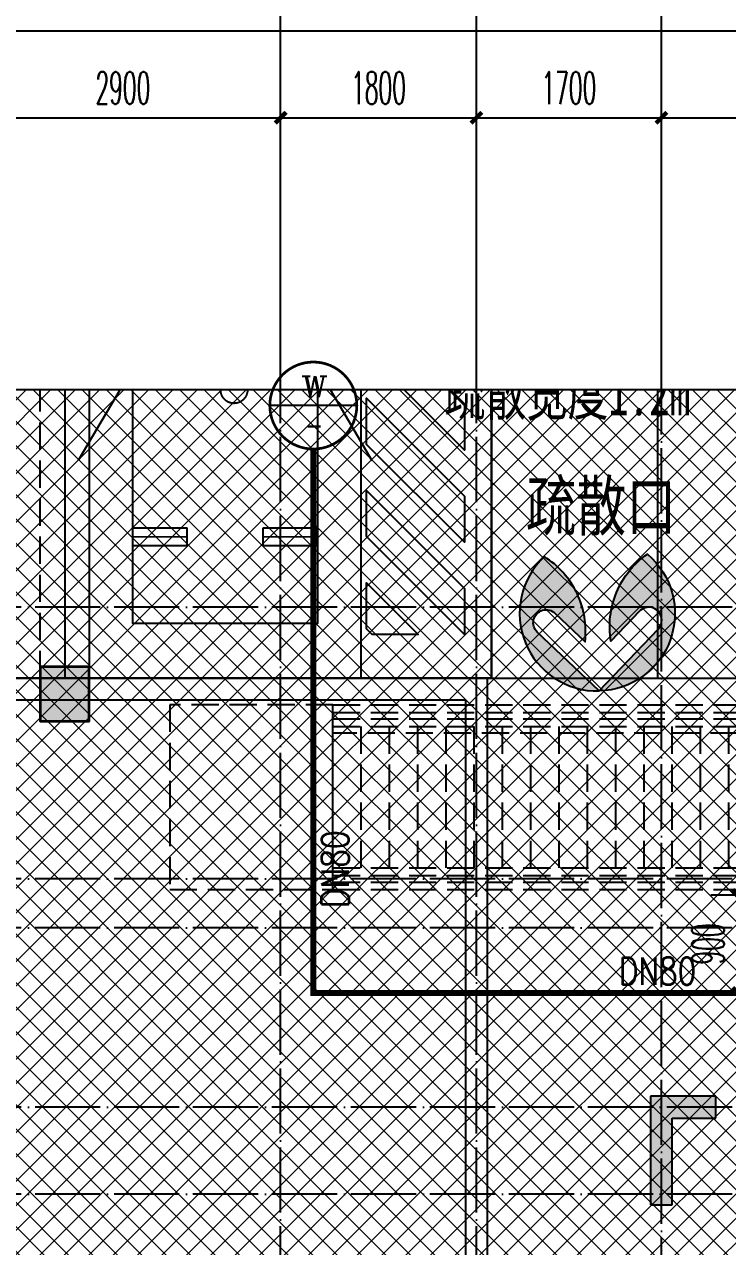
# Model space of a CAD drawing. Extents: x 27938 to 1507990, y 110129 to 923079.
# Drawn here: x 654051 to 660515, y 611550 to 622791 of the extents above; entities that cross this region are included whole.
import ezdxf
from ezdxf.enums import TextEntityAlignment as Align
from ezdxf.xclip import XClip

# ---------------------------------------------------------------- set-up
doc = ezdxf.new("R2010")
doc.units = 0
doc.header["$LTSCALE"] = 1000
doc.header["$MEASUREMENT"] = 0
doc.header["$XCLIPFRAME"] = 0
for name, pattern in [('#P_--_20B1_001_t3$0$DASH', [0.35, 0.25, -0.1]), ('DASH', [0.35, 0.25, -0.1]), ('DOTE', [2.4200000000000004, 2, -0.2, 0.02, -0.2])]:
    doc.linetypes.add(name, pattern=pattern)
for name, color, linetype in [('0-R疏散口', 20, 'Continuous'), ('AXIS', 3, 'Continuous'), ('COLUMN', 9, 'Continuous'), ('DIM_压力废', 3, 'Continuous'), ('DIM_雨水', 4, 'Continuous'), ('DOTE', 1, 'Continuous'), ('HS-A-停车位（标准）', 9, 'Continuous'), ('HS-A-停车场-无障碍', 85, 'Continuous'), ('HS-A-墙-砖', 2, 'Continuous'), ('PIPE-压力废', 31, 'YF'), ('PUB_HATCH', 8, 'Continuous'), ('STAIR', 2, 'Continuous'), ('TEXT_压力废', 7, 'Continuous'), ('人防单元', 7, 'Continuous'), ('疏散口', 20, 'Continuous')]:
    doc.layers.add(name, color=color, linetype=linetype)
doc.layers.add('填充', color=251, linetype='Continuous', lineweight=5)
doc.layers.add('砼柱', color=2, linetype='Continuous', lineweight=35)
doc.styles.add('-宋体', font='', dxfattribs={"width": 0.8})
doc.styles.add('_TCH_DIM_T3', font='SIMPLEX.shx', dxfattribs={"width": 0.4941176470588236, "bigfont": 'GBCBIG.shx'})
doc.styles.add('_TWT_CIRCLE', font='COMPLEX', dxfattribs={"width": 1.1, "height": 3.5, "bigfont": 'HZTXT'})
doc.styles.add('_TWT_PIPEDN', font='SIMPLEX', dxfattribs={"width": 0.8, "height": 3.5, "bigfont": 'HZTXT'})
doc.styles.add('HS_黑', font='simhei.ttf', dxfattribs={"width": 0.7})
doc.styles.get("Standard").update_dxf_attribs({"font": 'gbenor.shx', "bigfont": 'gbcbig.shx'})
doc.styles.get('-宋体').set_extended_font_data('SimSun')
doc.linetypes.add('YF', pattern='A,3,-0.2,["YF",Standard,S=0.25,R=0,X=-0.1,Y=-0.115],-0.35', length=3.55)
doc.dimstyles.new('_TCH_ARCH&&100', dxfattribs={"dimtxt": 297.5, "dimasz": 100, "dimexe": 250, "dimexo": 300, "dimgap": 126.25, "dimtad": 1, "dimdec": 0, "dimzin": 0, "dimdsep": 46, "dimtxsty": '_TCH_DIM_T3', "dimblk": 'ARCHTICK', "dimcen": 0.09, "dimclrt": 4, "dimazin": 2, "dimtfac": 1, "dimtdec": 0, "dimtix": 1, "dimtmove": 2, "dimatfit": 3, "dimfxl": 100, "dimtolj": 1, "dimtzin": 0, "dimarcsym": 0})
doc.dimstyles.new('_TWT_ARCH&&100', dxfattribs={"dimtxt": 297.5, "dimasz": 100, "dimexe": 250, "dimexo": 300, "dimgap": 126.25, "dimtad": 1, "dimdec": 0, "dimzin": 0, "dimdsep": 46, "dimtxsty": '_TCH_DIM_T3', "dimblk": 'ARCHTICK', "dimcen": 0.09, "dimclrt": 7, "dimazin": 2, "dimtfac": 1, "dimtdec": 0, "dimtix": 1, "dimtmove": 2, "dimatfit": 3, "dimfxl": 1, "dimtolj": 1, "dimtzin": 0, "dimarcsym": 0})

# ---------------------------------------------------------------- blocks, each defined once
blk = doc.blocks.new('A$C25A378E3')
at = {"layer": 'HS-A-停车位（标准）', "linetype": 'DASH'}
for p, q in [((299.9288666398497, 4280.200665866025), (299.9276344913524, 4120.200664976728)), ((299.9288666398497, 4280.200665866025), (799.9285807174165, 4280.00894703425)), ((799.9285807174165, 4280.00894703425), (799.9273485837039, 4120.008946264163)), ((1699.929113851395, 4280.193678615266), (1699.927881702897, 4120.19367778569)), ((1699.929113851395, 4280.193678615266), (2199.928827928961, 4280.001959843212)), ((2199.928827928961, 4280.001959843212), (2199.927595795365, 4120.001958953799)), ((299.9282505712472, 4200.200665451237), (799.9279646449722, 4200.00894667895)), ((1699.928497782676, 4200.193678200361), (2199.928211856517, 4200.001959428308)), ((299.9276344913524, 4120.200664976728), (799.9273485837039, 4120.008946264163)), ((1699.927881702897, 4120.19367778569), (2199.927595795365, 4120.001958953799)), ((300.0205537431175, 1700.046125917463), (-199.9740653929766, 2550.049336581258)), ((2200.020893819514, 1700.035927985562), (2700.026429273654, 2550.032717227354))]:
    blk.add_line(p, q, dxfattribs=at)
for points in [[(1.164153218269348e-10, 5499.999999999884), (2499.999999842257, 5499.971898506512), (2499.938176556607, -0.02810114610474557), (-0.06182328553404659, 3.472669050097466e-07)], [(299.9943796824664, 4999.996627852321), (2199.994379562442, 4999.975270717288), (2199.938176575466, -0.02472896687686443), (299.9381766954903, -0.003371831844560802)]]:
    blk.add_lwpolyline(points, close=True, dxfattribs=at)
blk = doc.blocks.new('无障碍车位')
at = {"layer": 'HS-A-停车场-无障碍'}
for p, q in [((-1999.966370833223, 3549.95805993129), (-2499.949424952152, 2699.948046519305)), ((-299.9660310738254, 3549.994108829531), (200.0510692202952, 2700.004122582497)), ((-1999.966370833223, 2549.953937348793), (-2499.949424952152, 1699.943923936924)), ((-299.9660310738254, 2549.989986246917), (200.0510692202952, 1699.999999999884)), ((-1999.921941989567, 1079.803519832552), (-1499.922230551136, 1080.002041477826)), ((-1999.918532912969, 919.8035190157825), (-1999.921941989567, 1079.803519832552)), ((-1499.918821489671, 920.0020406610565), (-1499.922230551136, 1080.002041477826)), ((-799.9216950030532, 1079.82955514791), (-299.9219835650874, 1080.028076793067)), ((-799.9182859263383, 919.8295543311397), (-799.9216950030532, 1079.82955514791)), ((-299.9185745030409, 920.0280759762973), (-299.9219835650874, 1080.028076793067)), ((-1999.920237447601, 999.8035194261465), (-1499.920526024303, 1000.002041067695)), ((-1999.918532912969, 919.8035190157825), (-1499.918821489671, 920.0020406610565)), ((-799.9199904612033, 999.8295547415037), (-299.920279037673, 1000.028076382936)), ((-799.9182859263383, 919.8295543311397), (-299.9185745030409, 920.0280759762973))]:
    blk.add_line(p, q, dxfattribs=at)
for points in [[(1300.000000000582, -299.9998376182048), (1300.000000000582, 5200.000162381679), (-2399.999999939115, 5199.993991851457), (-2399.999999938766, -300.0060081484262)], [(-299.999999939464, 5199.993991850992), (-299.9999999396969, 199.9939918509917), (-1999.99999993958, 199.9939918511081), (-1999.999999939697, 5199.993991850992)], [(100.0000000608852, 5199.999999999069), (1300.000000000233, 5200.000162381679), (1300.000000000349, -299.9998376180883), (100.0000000607688, -300.0000000008149)]]:
    blk.add_lwpolyline(points, close=True, dxfattribs=at)
for points in [[(150.0000000002328, 4394.112549694837), (150.0000000002328, 4799.999999999534), (168.3766184075503, 4799.999999999534), (1050.000000000233, 3918.376618406968), (1050.000000000233, 3494.112549694953), (150.0000000002328, 4394.112549694837)], [(592.640687119565, 4799.999999999534), (1016.90475583158, 4799.999999999418), (1050.000000000466, 4766.904755830765), (1050.000000000233, 4342.640687118634), (592.640687119565, 4799.999999999534)], [(150.0000000001164, 3545.584412270924), (150.0000000002328, 3969.848480983172), (1050.000000000233, 3069.848480982939), (1050.000000000233, 2645.584412271157), (150.0000000001164, 3545.584412270924)], [(150.0000000004657, 2697.05627484736), (150.0000000003492, 3121.320343559142), (1050.000000000466, 2221.320343559142), (1050.000000000233, 1797.056274847244), (150.0000000004657, 2697.05627484736)], [(150.0000000001164, 1848.528137423331), (150.0000000002328, 2272.792206135578), (1050.000000000233, 1372.792206135346), (1050.000000000233, 948.5281374235637), (150.0000000001164, 1848.528137423331)], [(150.0000000004657, 999.9999999997672), (150.0000000002328, 1424.264068711549), (1050.000000000466, 524.2640687114326), (1050.000000000233, 99.99999999965075), (150.0000000004657, 999.9999999997672)], [(150.0000000003492, 151.4718625757378), (150.0000000002328, 575.7359312875196), (625.7359312883345, 99.99999999953434), (201.4718625766691, 99.99999999953434), (150.0000000003492, 151.4718625757378)]]:
    blk.add_lwpolyline(points, dxfattribs=at)
for points in [[(-1645.914368988131, 3073.279146465939, 0.3176989922475349), (-1551.65021979122, 3006.659832141828), (-1207.498265077826, 3006.659832141828), (-1190.383440391626, 2876.659832141595), (-1412.411826837342, 2876.659832141828, 0.9999999999999999), (-1412.411826837226, 2746.659832141944), (-1173.268615705194, 2746.659832141828), (-1154.208266746136, 2601.882108147489, 0.9999999999999997), (-896.4326027601492, 2635.818917904515), (-959.0851750035072, 3111.712451194646, 0.3763733494003915), (-1058.229661162943, 3198.659832141828), (-1524.821601287345, 3198.659832141828), (-1657.687476292718, 3573.861488626804, 1), (-1804.739548971644, 3521.787618779112), (-1645.91436890047, 3073.27914621844)], [(-874.3033266931307, 2774.182281254092, 1.763575196078509), (-1516.949411830516, 3238.659832141944), (-1416.467538945493, 3238.659832141828, -1.66239982742272), (-888.017833360238, 2878.354301649495), (-874.3033266961575, 2774.182281252695)]]:
    blk.add_lwpolyline(points, format="xyb", dxfattribs=at)
blk.add_circle((-1067.861835873104, 2349.211395052844), 123, dxfattribs=at)
blk = doc.blocks.new('A$C1DD019F9')
at = {"layer": '疏散口'}
h = blk.add_hatch(color=256, dxfattribs=at)
edge = h.paths.add_edge_path()
edge.add_line((1657.837590239942, 3315.723901660649), (367.3306208625436, 2025.216944172512))
edge.add_arc((562.7390984487897, 1829.808464785995), 276.3493204781321, 134.999999736071, 315.0000450135555)
edge.add_line((758.1477304548025, 1634.400139819365), (1381.488251060247, 2257.740654682275))
edge.add_arc((-487.2515846193137, 1989.868379143272), 1887.841129295078, -24.12321173134552, 8.157426411511608, ccw=False)
edge.add_arc((-487.2518275084583, 1989.868449001487), 1887.841379523462, 303.5961554791981, 335.8767893464231, ccw=False)
edge.add_arc((1657.83757689014, 1657.627985069564), 1658.095916591085, 89.99999953869542, 228.4172749558772, ccw=False)
h = blk.add_hatch(color=256, dxfattribs=at)
edge = h.paths.add_edge_path()
edge.add_line((1657.837590239942, 3315.723901660649), (2948.344559617341, 2025.216944172512))
edge.add_arc((2752.936082031095, 1829.808464785995), 276.3493204781321, -135.00004501355562, 45.000000263928996, ccw=False)
edge.add_line((2557.527450025082, 1634.400139819365), (1934.186929419636, 2257.740654682275))
edge.add_arc((3802.926765099197, 1989.868379143272), 1887.841129295078, 171.8425735884883, 204.1232117313454)
edge.add_arc((3802.927007988342, 1989.868449001489), 1887.841379523464, 204.123210653577, 236.403844520802)
edge.add_arc((1657.837603589745, 1657.627985069564), 1658.095916591085, 311.5827250441228, 450.0000004613047)
for points in [[(1657.837590239942, 3315.723901660649), (367.3306208625437, 2025.216944172512, 1.000000395120669), (758.1477304548025, 1634.400139819365), (1381.488251060247, 2257.740654682275, -0.1417897514410627), (1235.721885070204, 1218.307265423704, -0.141789732410033), (557.3581269979476, 417.3751685111782, -0.6899650482418342), (1657.837590239942, 3315.723901660649)], [(1657.837590239942, 3315.723901660649), (2948.344559617341, 2025.216944172512, -1.000000395120669), (2557.527450025082, 1634.400139819365), (1934.186929419636, 2257.740654682275, 0.1417897514410627), (2079.953295409679, 1218.307265423704, 0.141789732410033), (2758.317053481937, 417.3751685111782, 0.6899650482418342), (1657.837590239942, 3315.723901660649)]]:
    blk.add_lwpolyline(points, format="xyb", close=True, dxfattribs=at)
blk = doc.blocks.new('GFDGFSDFGD')
at = {"layer": 'PUB_HATCH'}
blk.add_hatch(color=256, dxfattribs=at).paths.add_polyline_path([(454316.5399672466, 374823.7249912273), (453716.6245581808, 374823.7248459149), (453716.6251283307, 373823.7238780342), (453916.6243098213, 373823.7245942427), (453916.6242569962, 374623.7242368265), (454316.5398989788, 374623.7240320508)])
at = {"layer": 'COLUMN', "color": 6}
for p, q in [((454316.5399672466, 374823.7249912273), (453716.6245581808, 374823.7248459149)), ((453716.6245581808, 374823.7248459149), (453716.6251283307, 373823.7238780342)), ((454316.5398989788, 374623.7240320508), (454316.5399672466, 374823.7249912273)), ((453916.6243098213, 373823.7245942427), (453916.6242569962, 374623.7242368265)), ((453916.6242569962, 374623.7242368265), (454316.5398989788, 374623.7240320508)), ((453716.6251283307, 373823.7238780342), (453916.6243098213, 373823.7245942427))]:
    blk.add_line(p, q, dxfattribs=at)
blk = doc.blocks.new('DFBFBFBGF')
at = {"layer": 'STAIR', "color": 246, "linetype": '#P_--_20B1_001_t3$0$DASH'}
for p, q in [((293136.325158803, 754230.1456084143), (287316.5787030022, 754230.1456084143)), ((293136.3251588031, 754160.1456084616), (287316.5787030022, 754160.1456084708)), ((293136.3251588018, 754030.1456084143), (293136.325158803, 754230.1456084143)), ((293136.3251588029, 754100.1456084616), (287316.5787030022, 754100.1456084704)), ((293136.3251588018, 754030.1456084143), (287316.5787030022, 754030.1456084145)), ((293136.325158803, 754030.1456084299), (288716.325158803, 754030.1456084299)), ((288716.325158803, 752730.1456084299), (288716.325158803, 754030.1456084299)), ((288976.325158803, 752730.1456084299), (288976.325158803, 754030.1456084299)), ((289236.325158803, 752730.1456084299), (289236.325158803, 754030.1456084299)), ((289496.325158803, 752730.1456084299), (289496.325158803, 754030.1456084299)), ((289756.325158803, 752730.1456084299), (289756.325158803, 754030.1456084299)), ((290016.325158803, 752730.1456084299), (290016.325158803, 754030.1456084299)), ((290276.325158803, 752730.1456084299), (290276.325158803, 754030.1456084299)), ((290536.325158803, 752730.1456084299), (290536.325158803, 754030.1456084299)), ((290796.325158803, 752730.1456084299), (290796.325158803, 754030.1456084299)), ((291056.325158803, 752730.1456084299), (291056.325158803, 754030.1456084299)), ((291316.325158803, 752730.1456084299), (291316.325158803, 754030.1456084299)), ((291576.325158803, 752730.1456084299), (291576.325158803, 754030.1456084299)), ((291836.325158803, 752730.1456084299), (291836.325158803, 754030.1456084299)), ((292096.325158803, 752730.1456084299), (292096.325158803, 754030.1456084299)), ((292356.325158803, 752730.1456084299), (292356.325158803, 754030.1456084299)), ((292616.325158803, 752730.1456084299), (292616.325158803, 754030.1456084299)), ((292876.325158803, 752730.1456084299), (292876.325158803, 754030.1456084299)), ((293136.325158803, 752730.1456084299), (293136.325158803, 754030.1456084299)), ((288716.325158803, 753970.1456084145), (293136.3251588018, 753970.1456083918)), ((293136.325158803, 752730.1456083826), (287316.5787030022, 752730.1456085002)), ((293136.325158803, 752730.1456084299), (288716.325158803, 752730.1456084299)), ((293136.3251588018, 752530.1456083826), (293136.325158803, 752730.1456083826)), ((293136.3251588031, 752660.1456084299), (287316.5787030022, 752660.1456085349)), ((293136.3251588029, 752600.1456084299), (287316.5787030022, 752600.1456085352)), ((293136.3251588018, 752530.1456083826), (287316.5787030022, 752530.1456085071))]:
    blk.add_line(p, q, dxfattribs=at)
blk.add_lwpolyline([(293136.325158803, 754230.1456084143), (294636.325158803, 754230.1456084143), (294636.325158803, 752530.1456083859), (293136.325158803, 752530.1456083859)], close=True, dxfattribs=at)
blk = doc.blocks.new('A$C74D73064')
at = {"layer": 'PUB_HATCH'}
blk.add_hatch(color=256, dxfattribs=at).paths.add_polyline_path([(93255.03510113398, 67722.25222038873), (92805.03510113398, 67722.25222038873), (92805.03510113398, 67222.25222038873), (93255.03510113398, 67222.25222038873)])
at = {"layer": '填充'}
h = blk.add_hatch(dxfattribs=at)
h.set_pattern_fill('ANSI37', color=196, scale=100, style=0)
h.set_pattern_definition([(45, (-58932.59737397294, 57522.26104246161), (-112.2532015133644, 112.2532015133644), []), (135, (-58932.59737397294, 57522.26104246161), (-112.2532015133644, -112.2532015133644), [])])
h.paths.add_polyline_path([(80665.17657511955, 65672.48837301414), (80665.16932242422, 67372.48837294616), (76315.42368363193, 67372.47708903544), (76315.44392695435, 65922.31491917116), (73815.27983643705, 65922.28001850366), (73815.70312912099, 63022.07399201696), (71715.62008735508, 63022.08716759388), (71715.62008629018, 58172.52289359935), (76465.42623533832, 58172.52289476292), (76465.42663210043, 57472.26040527446), (81365.36264781794, 57472.33170770865), (81365.36493707402, 59522.34522828285), (81765.3190175374, 59522.16067231307), (81765.3167283663, 61372.41094861017), (79315.43034706055, 61372.50304306741), (79315.43729322893, 65672.48837303871)], flags=16)
h.paths.add_polyline_path([(104365.4086881626, 66522.63366111729), (104365.4076288358, 67421.37207475211), (100065.881475899, 67423.14449472248), (100065.8795978961, 65672.65199905203), (101315.6179143765, 65672.65199907881), (101315.4711288555, 61472.51502871164), (96715.47766501829, 61472.51356931019), (96715.47981255525, 58172.52251458913), (101465.4718973952, 58172.52251474874), (101465.4718925493, 57472.25621834851), (104165.4718936068, 57472.25621835887), (104165.4718936031, 59522.25982905645), (107365.4438624625, 59522.24441909161), (107365.4570225276, 63822.26013017795), (106865.5058597741, 63822.24568696052), (106865.4991138614, 66522.58811312297)], flags=16)
h.paths.add_polyline_path([(63315.42633097706, 70272.25290802703), (117315.4131985184, 70272.25290802703), (117315.4131985184, 50772.25290920387), (63315.42633097706, 50772.25290920387)])
at = {"color": 3}
blk.add_lwpolyline([(63315.42633097706, 70272.25290802703), (117315.4131985184, 70272.25290802703), (117315.4131985184, 50772.25290920387), (63315.42633097706, 50772.25290920387)], close=True, dxfattribs=at)
at = {"layer": 'DOTE', "color": 5}
for p, q in [((93030.0351011306, 128076.6066358479), (93030.0351011306, 67619.2564616513)), ((98480.0351011306, 128076.6066358479), (98480.0351011306, 67619.2564616513)), ((-13744.9648988698, 67619.2564616513), (186069.1586907377, 67619.2564616513))]:
    blk.add_line(p, q, dxfattribs=at)
at = {"layer": 'HS-A-墙-砖'}
for p, q in [((90315.292454267, 67619.34662689653), (96915.3305420814, 67619.57783082928)), ((96915.3305420814, 67619.57783082928), (96915.34438364404, 61472.47608525565)), ((90415.2994603449, 67419.35013008892), (96715.33099244107, 67419.57082458296)), ((96715.33099244107, 67419.57082458296), (96715.34438364454, 61472.4756349113))]:
    blk.add_line(p, q, dxfattribs=at)
at = {"layer": 'PUB_HATCH'}
blk.add_lwpolyline([(93255.03510113398, 67722.25222038873), (92805.03510113398, 67722.25222038873), (92805.03510113398, 67222.25222038873), (93255.03510113398, 67222.25222038873)], close=True, dxfattribs=at)
at = {"layer": '砼柱', "lineweight": 35}
blk.add_lwpolyline([(93255.03510113398, 67722.25222038873), (92805.03510113398, 67722.25222038873), (92805.03510113398, 67222.25222038873), (93255.03510113398, 67222.25222038873)], close=True, dxfattribs=at)
at = {"xscale": -1}
blk.add_blockref('DFBFBFBGF', (388632.1966173787, -686857.4936094283), dxfattribs=at)
blk.add_blockref('GFDGFSDFGD', (-355301.152368289, -311051.4719234842))
at = {"layer": '0-R疏散口', "xscale": -0.4305656706515025, "yscale": 0.4305656706515025, "zscale": 0.4305656706515025, "rotation": 181.4259203059818}
blk.add_blockref('A$C1DD019F9', (97194.92902183637, 68909.31839350972), dxfattribs=at)
at = {"layer": 'HS-A-停车位（标准）', "linetype": 'DASH', "xscale": -0.9999999999999996, "rotation": 179.9993559612105}
blk.add_blockref('A$C25A378E3', (90305.03510108893, 73119.25646095606), dxfattribs=at)
at = {"layer": 'HS-A-停车场-无障碍'}
blk.add_blockref('无障碍车位', (95655.03510102816, 67919.26328795124), dxfattribs=at)
at = {"layer": '0-R疏散口', "style": '-宋体', "width": 0.75}
blk.add_text('疏散口', height=450, dxfattribs=at).set_placement((97271.0113436752, 68978.18836831336))
at = {"layer": '人防单元', "color": 2, "style": 'HS_黑', "width": 0.7}
blk.add_text('疏散宽度1.2m', height=394.3037974683544, dxfattribs=at).set_placement((96521.99327897548, 70036.47772105725))
blk = doc.blocks.new('HFHFTHFD')
at = {"layer": 'DOTE', "color": 0, "linetype": 'DOTE', "ltscale": 0.3}
for p, q in [((450316.5787016969, 601748.8100473222), (450316.5787016969, 612948.8100463543)), ((452116.5787017875, 601748.8100473222), (452116.578702373, 612948.8100463543)), ((453816.5787012345, 604548.8100388076), (453816.5787012078, 612948.8100463543)), ((472616.5787020951, 610948.8100463543), (418616.5787028495, 610948.8100463543)), ((472616.5787020951, 608448.8100463543), (418616.5787028495, 608448.8100463543)), ((472616.5787020951, 607998.8100463543), (418616.5787028495, 607998.8100463543)), ((472616.5787020951, 606348.8100465569), (418616.5787028495, 606348.8100465569)), ((472616.5787020951, 605548.8100406288), (418616.5787028495, 605548.8100406289))]:
    blk.add_line(p, q, dxfattribs=at)
blk = doc.blocks.new('_ArchTick')
at = {"color": 0, "linetype": 'ByBlock', "const_width": 0.4}
blk.add_lwpolyline([(-0.5, -0.5), (0.5, 0.5)], dxfattribs=at)
blk = doc.blocks.new('*D1543')
at = {"layer": 'Defpoints', "color": 0}
for p in [(660611.1759624018, 614782.8016743625), (662292.0948580852, 614782.7996630182), (662292.0937808857, 613882.5634485679)]:
    blk.add_point(p, dxfattribs=at)
at = {"layer": 'DIM_压力废', "color": 0, "lineweight": -2}
for p, q in [((661992.0948580854, 614782.8000219906), (660361.175962402, 614782.801973506)), ((660611.1748852023, 613882.5654599122), (660611.1759624018, 614782.8016743625)), ((661992.0937808859, 613882.5638075402), (660361.1748852025, 613882.5657590557))]:
    blk.add_line(p, q, dxfattribs=at)
at = {"layer": 'DIM_压力废', "color": 0, "lineweight": -2, "xscale": 100, "yscale": 100, "zscale": 100}
for p, rotation in [((660611.1759624018, 614782.8016743625), 89.99993144134572), ((660611.1748852023, 613882.5654599122), 269.9999314413457)]:
    blk.add_blockref('_ArchTick', p, dxfattribs=dict(at, rotation=rotation))
at = {"layer": 'DIM_压力废', "color": 7, "insert": (660336.1754238022, 614332.683896195), "char_height": 297.5, "attachment_point": 5, "rotation": 89.99993144134574, "style": '_TCH_DIM_T3'}
blk.add_mtext('\\A1;900', dxfattribs=at)
blk = doc.blocks.new('*D1590')
at = {"layer": 'AXIS', "color": 0, "lineweight": -2}
for p, q in [((659906.3308895422, 619732.5644880494), (659906.3308895422, 622182.5644879768)), ((662806.3308901481, 619732.5644879043), (662806.3308901481, 622182.5644879768)), ((659906.3308895422, 621932.5644879768), (662806.3308901481, 621932.5644879768))]:
    blk.add_line(p, q, dxfattribs=at)
at = {"layer": 'Defpoints', "color": 0}
for p in [(662806.3308901481, 621932.5644879768), (659906.3308895422, 619432.5644880494), (662806.3308901481, 619432.5644879043)]:
    blk.add_point(p, dxfattribs=at)
at = {"layer": 'AXIS', "color": 0, "lineweight": -2, "xscale": 100, "yscale": 100, "zscale": 100, "rotation": 180}
blk.add_blockref('_ArchTick', (659906.3308895422, 621932.5644879768), dxfattribs=at)
at = {"layer": 'AXIS', "color": 0, "lineweight": -2, "xscale": 100, "yscale": 100, "zscale": 100}
blk.add_blockref('_ArchTick', (662806.3308901481, 621932.5644879768), dxfattribs=at)
at = {"layer": 'AXIS', "color": 4, "insert": (661356.3308898452, 622207.5644879768), "char_height": 297.5, "attachment_point": 5, "style": '_TCH_DIM_T3'}
blk.add_mtext('\\A1;2900', dxfattribs=at)
blk = doc.blocks.new('*D1591')
at = {"layer": 'AXIS', "color": 0, "lineweight": -2}
for p, q in [((658206.3308906796, 619732.5644881343), (658206.3308906796, 622182.5644880919)), ((659906.3308895422, 619732.5644880494), (659906.3308895422, 622182.5644880919)), ((658206.3308906796, 621932.5644880919), (659906.3308895422, 621932.5644880919))]:
    blk.add_line(p, q, dxfattribs=at)
at = {"layer": 'Defpoints', "color": 0}
for p in [(659906.3308895422, 621932.5644880919), (658206.3308906796, 619432.5644881343), (659906.3308895422, 619432.5644880494)]:
    blk.add_point(p, dxfattribs=at)
at = {"layer": 'AXIS', "color": 0, "lineweight": -2, "xscale": 100, "yscale": 100, "zscale": 100, "rotation": 180}
blk.add_blockref('_ArchTick', (658206.3308906796, 621932.5644880919), dxfattribs=at)
at = {"layer": 'AXIS', "color": 0, "lineweight": -2, "xscale": 100, "yscale": 100, "zscale": 100}
blk.add_blockref('_ArchTick', (659906.3308895422, 621932.5644880919), dxfattribs=at)
at = {"layer": 'AXIS', "color": 4, "insert": (659056.3308901109, 622207.5644880919), "char_height": 297.5, "attachment_point": 5, "style": '_TCH_DIM_T3'}
blk.add_mtext('\\A1;1700', dxfattribs=at)
blk = doc.blocks.new('*D1592')
at = {"layer": 'AXIS', "color": 0, "lineweight": -2}
for p, q in [((656406.3308900296, 619732.5644882243), (656406.3308900296, 622182.5644881793)), ((658206.3308906796, 619732.5644881343), (658206.3308906796, 622182.5644881793)), ((656406.3308900296, 621932.5644881793), (658206.3308906796, 621932.5644881793))]:
    blk.add_line(p, q, dxfattribs=at)
at = {"layer": 'Defpoints', "color": 0}
for p in [(658206.3308906796, 621932.5644881793), (656406.3308900296, 619432.5644882243), (658206.3308906796, 619432.5644881343)]:
    blk.add_point(p, dxfattribs=at)
at = {"layer": 'AXIS', "color": 0, "lineweight": -2, "xscale": 100, "yscale": 100, "zscale": 100, "rotation": 180}
blk.add_blockref('_ArchTick', (656406.3308900296, 621932.5644881793), dxfattribs=at)
at = {"layer": 'AXIS', "color": 0, "lineweight": -2, "xscale": 100, "yscale": 100, "zscale": 100}
blk.add_blockref('_ArchTick', (658206.3308906796, 621932.5644881793), dxfattribs=at)
at = {"layer": 'AXIS', "color": 4, "insert": (657306.3308903546, 622207.5644881793), "char_height": 297.5, "attachment_point": 5, "style": '_TCH_DIM_T3'}
blk.add_mtext('\\A1;1800', dxfattribs=at)
blk = doc.blocks.new('*D1593')
at = {"layer": 'AXIS', "color": 0, "lineweight": -2}
for p, q in [((653506.3308899201, 619732.5644883694), (653506.3308899201, 622182.5644882969)), ((656406.3308900296, 619732.5644882243), (656406.3308900296, 622182.5644882969)), ((653506.3308899201, 621932.5644882969), (656406.3308900296, 621932.5644882969))]:
    blk.add_line(p, q, dxfattribs=at)
at = {"layer": 'Defpoints', "color": 0}
for p in [(656406.3308900296, 621932.5644882969), (653506.3308899201, 619432.5644883694), (656406.3308900296, 619432.5644882243)]:
    blk.add_point(p, dxfattribs=at)
at = {"layer": 'AXIS', "color": 0, "lineweight": -2, "xscale": 100, "yscale": 100, "zscale": 100, "rotation": 180}
blk.add_blockref('_ArchTick', (653506.3308899201, 621932.5644882969), dxfattribs=at)
at = {"layer": 'AXIS', "color": 0, "lineweight": -2, "xscale": 100, "yscale": 100, "zscale": 100}
blk.add_blockref('_ArchTick', (656406.3308900296, 621932.5644882969), dxfattribs=at)
at = {"layer": 'AXIS', "color": 4, "insert": (654956.3308899748, 622207.5644882969), "char_height": 297.5, "attachment_point": 5, "style": '_TCH_DIM_T3'}
blk.add_mtext('\\A1;2900', dxfattribs=at)
blk = doc.blocks.new('*D1607')
at = {"layer": 'AXIS', "color": 0, "lineweight": -2}
for p, q in [((626606.3308911532, 619732.5644872001), (626606.3308911532, 622982.5644884597)), ((676806.3308904568, 619732.5644872001), (676806.3308904568, 622982.5644884597)), ((626606.3308911532, 622732.5644884597), (676806.3308904568, 622732.5644884597))]:
    blk.add_line(p, q, dxfattribs=at)
at = {"layer": 'Defpoints', "color": 0}
for p in [(676806.3308904568, 622732.5644884597), (626606.3308911532, 619432.5644872001), (676806.3308904568, 619432.5644872001)]:
    blk.add_point(p, dxfattribs=at)
at = {"layer": 'AXIS', "color": 0, "lineweight": -2, "xscale": 100, "yscale": 100, "zscale": 100, "rotation": 180}
blk.add_blockref('_ArchTick', (626606.3308911532, 622732.5644884597), dxfattribs=at)
at = {"layer": 'AXIS', "color": 0, "lineweight": -2, "xscale": 100, "yscale": 100, "zscale": 100}
blk.add_blockref('_ArchTick', (676806.3308904568, 622732.5644884597), dxfattribs=at)
at = {"layer": 'AXIS', "color": 4, "insert": (651706.330890805, 623007.5644884597), "char_height": 297.5, "attachment_point": 5, "style": '_TCH_DIM_T3'}
blk.add_mtext('\\A1;50200', dxfattribs=at)

msp = doc.modelspace()

# ---------------------------------------------------------------- hatches: boundary and pattern name
at = {"layer": 'PIPE-压力废'}
for points in [[(656706.6787786635, 613882.5634492661), (656706.6787786611, 613855.0634492598), (656679.1787786612, 613855.06344926)], [(656706.6787786635, 613882.5634492661), (656679.1787786644, 613882.5634492632), (656679.1787786612, 613855.06344926)]]:
    msp.add_hatch(color=256, dxfattribs=at).paths.add_polyline_path(points)

# ---------------------------------------------------------------- linework, layer by layer
at = {"layer": 'AXIS', "color": 8}
for p, q in [((656406.3308900297, 619432.5644882316), (656406.3308902294, 623432.5644882316)), ((658206.3308906796, 619432.5644889934), (658206.3308908794, 623432.5644889934)), ((659906.3308895422, 619432.5644880057), (659906.3308897424, 623432.5644880057))]:
    msp.add_line(p, q, dxfattribs=at)
at = {"layer": 'DIM_雨水'}
msp.add_line((657106.6787793341, 619285.7640644192), (656306.6787793341, 619285.7640644192), dxfattribs=at)
at = {"layer": 'DIM_雨水', "const_width": 25}
msp.add_lwpolyline([(657106.6787793341, 619285.7640644192, 1), (656306.6787793341, 619285.7640644192, 1)], format="xyb", close=True, dxfattribs=at)
at = {"layer": 'PIPE-压力废', "const_width": 55.00000000000001}
for points in [[(656706.6787789494, 616182.5634493378), (656706.6787792845, 618885.7640644192)], [(656706.6787786644, 613882.5634492598), (656706.6787789494, 616182.5634493378)], [(656706.6787786644, 613882.5634492598), (663056.6787786644, 613882.5634484729)]]:
    msp.add_lwpolyline(points, dxfattribs=at)

# ---------------------------------------------------------------- block references
at = {"color": 8}
ref = msp.add_blockref('A$C74D73064', (561390.9045602017, 549160.3115804325), dxfattribs=at)
XClip(ref).set_block_clipping_path([(63315.42633097709, 50772.252909203875), (117315.41319851839, 70272.25290802709)])
at = {"color": 169}
msp.add_blockref('HFHFTHFD', (206089.7521883294, 6483.754442105186), dxfattribs=at)
at = {"color": 8}
msp.add_blockref('GFDGFSDFGD', (206089.7521919127, 238108.8396569482), dxfattribs=at)

# ---------------------------------------------------------------- texts
at = {"layer": 'DIM_雨水', "color": 7, "style": '_TWT_CIRCLE'}
for s, height, width, p, p2 in [('W', 193.2723349702158, 1.210000000000053, (656595.3171006131, 619362.1293710897), (656840.3127937992, 619362.1293710897)), ('-', 206.9854468473848, 0.9411111111106459, (656630.78411549, 619004.4791936403), (656797.7523759468, 619004.4791936403))]:
    msp.add_text(s, height=height, dxfattribs=dict(at, width=width)).set_placement(p, p2, align=Align.FIT)
at = {"layer": 'TEXT_压力废', "style": '_TWT_PIPEDN', "width": 0.8}
msp.add_text('DN80', height=250, rotation=90, dxfattribs=at).set_placement((657031.678778807, 614665.8967826074))
msp.add_text('DN80', height=250, dxfattribs=at).set_placement((659515.0121120226, 613957.5634488664))

# ---------------------------------------------------------------- dimensions: what is measured, and where the dimension line sits
at = {"layer": 'AXIS', "color": 8}
for p1, p2, distance, picture, middle in [((626606.3308911532, 619432.5644872001), (676806.3308904568, 619432.5644872001), 3300.000001259614, '*D1607', (651706.330890805, 623007.5644884597)), ((653506.3308899201, 619432.5644883694), (656406.3308900296, 619432.5644882243), 2500.0000000725267, '*D1593', (654956.3308899748, 622207.5644882969)), ((656406.3308900296, 619432.5644882243), (658206.3308906796, 619432.5644881343), 2500.0000000449363, '*D1592', (657306.3308903546, 622207.5644881793)), ((658206.3308906796, 619432.5644881343), (659906.3308895422, 619432.5644880494), 2500.000000042492, '*D1591', (659056.3308901109, 622207.5644880919)), ((659906.3308895422, 619432.5644880494), (662806.3308901481, 619432.5644879043), 2500.0000000725267, '*D1590', (661356.3308898452, 622207.5644879768))]:
    dim = msp.add_aligned_dim(p1=p1, p2=p2, distance=distance, dimstyle='_TCH_ARCH&&100', dxfattribs=at)
    dim.commit()
    dim.dimension.update_dxf_attribs({"geometry": picture, "text_midpoint": middle})
at = {"layer": 'DIM_压力废'}
dim = msp.add_aligned_dim(p1=(662292.0937808856, 613882.5634485676), p2=(662292.094858085, 614782.7996630181), distance=1680.9188956844544, dimstyle='_TWT_ARCH&&100', dxfattribs=at)
dim.commit()
dim.dimension.update_dxf_attribs({"geometry": '*D1543', "text_midpoint": (660336.1754238022, 614332.683896195)})

doc.saveas('drawing.dxf')
